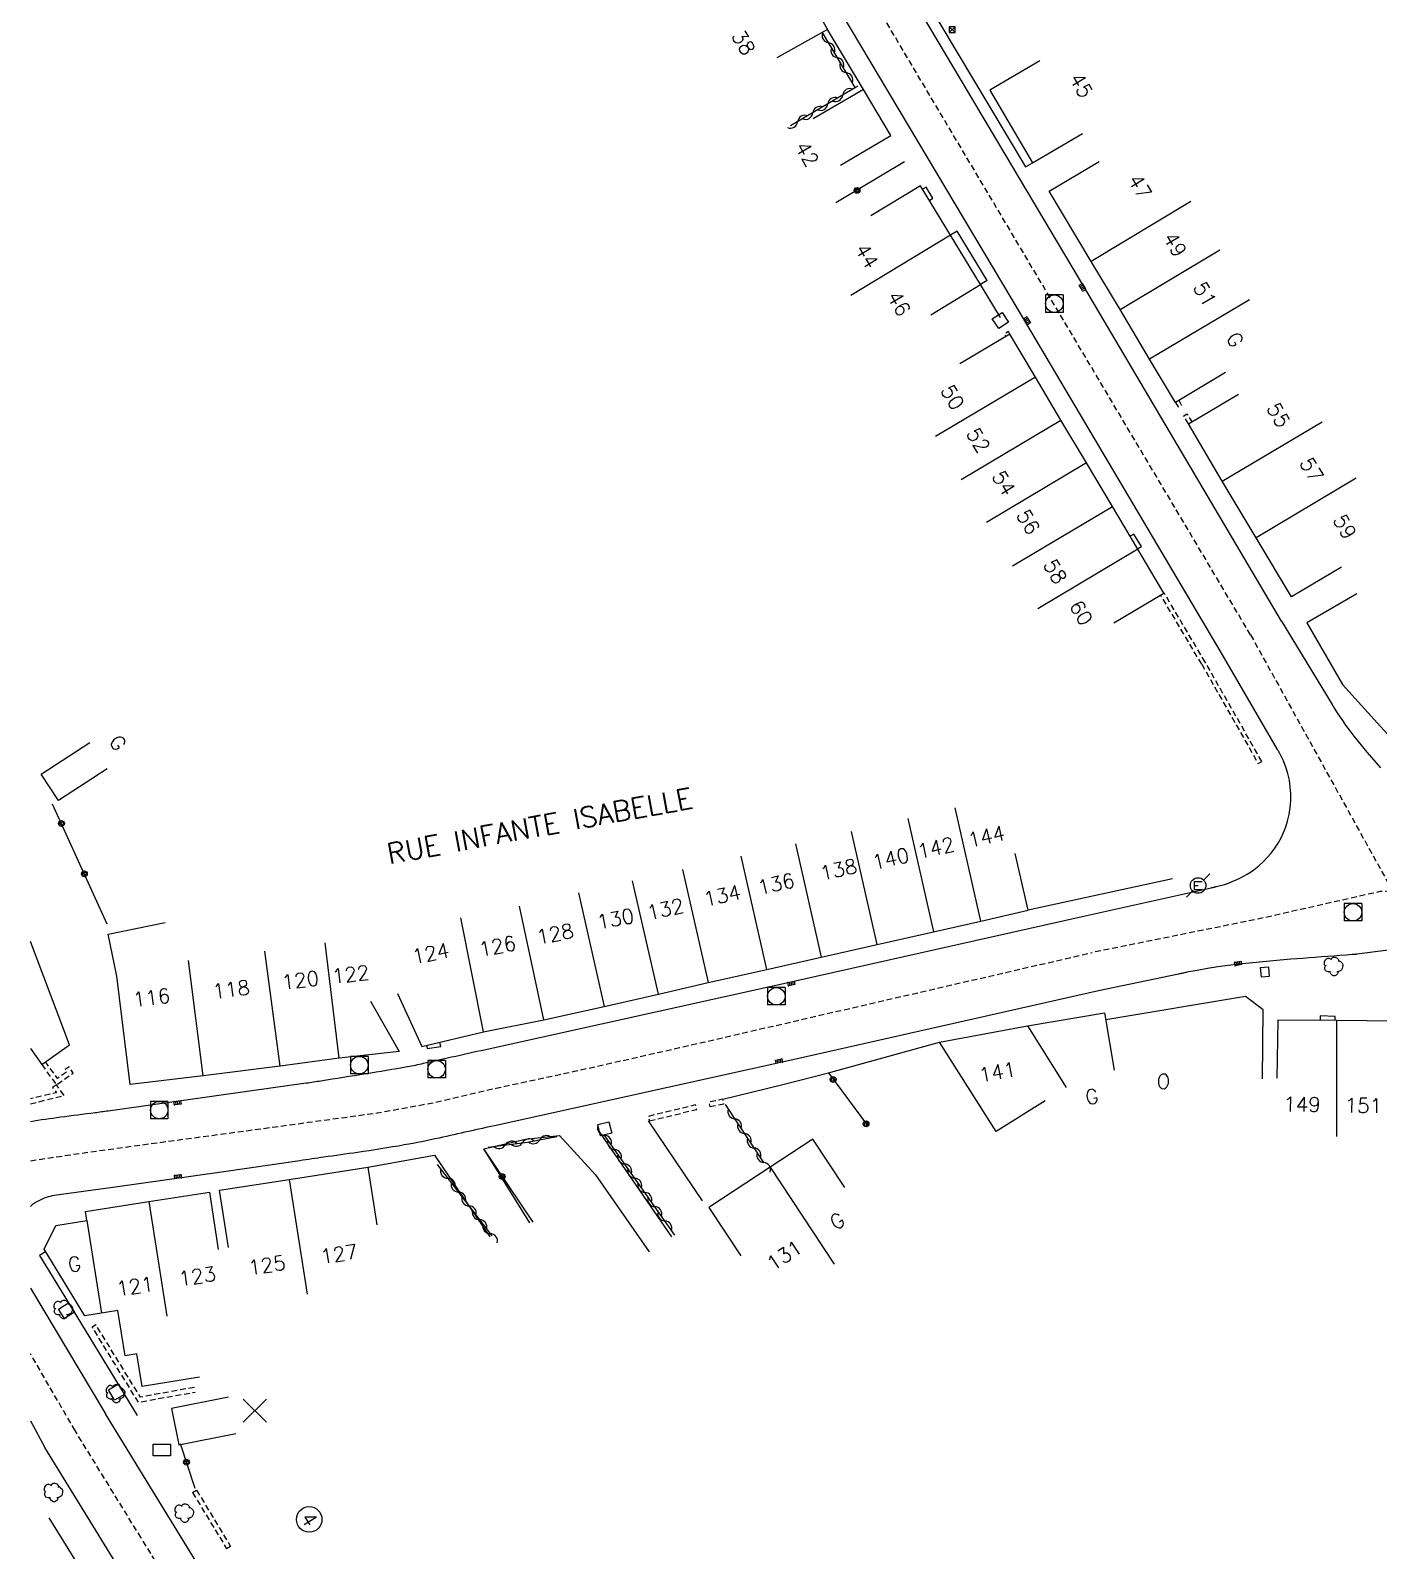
# Model space of a CAD drawing. Header units: millimetres. Extents: x 135000 to 136000, y 129211 to 130000.
# Drawn here: x 135000 to 135116, y 129735.4 to 129866.2 of the extents above; entities that cross this region are included whole.
import ezdxf
from ezdxf.enums import TextEntityAlignment as Align

# ---------------------------------------------------------------- set-up
doc = ezdxf.new("R2010")
doc.units = ezdxf.units.MM
doc.linetypes.add('DASHED', pattern=[0.75, 0.5, -0.25])
doc.layers.get('0').update_dxf_attribs({"linetype": 'CONTINUOUS'})
for name, color, linetype in [('W0001', 6, 'DASHED'), ('W0008', 7, 'CONTINUOUS'), ('W0100', 7, 'CONTINUOUS'), ('W0105', 7, 'CONTINUOUS'), ('W0112', 1, 'DASHED'), ('W0300', 7, 'CONTINUOUS'), ('W0310', 3, 'CONTINUOUS'), ('W0322', 7, 'CONTINUOUS'), ('W0330', 7, 'CONTINUOUS'), ('W0400', 7, 'CONTINUOUS'), ('W0420', 7, 'CONTINUOUS'), ('W0471', 7, 'CONTINUOUS'), ('W0989', 7, 'CONTINUOUS'), ('W0991', 7, 'CONTINUOUS'), ('W1102', 7, 'CONTINUOUS'), ('W1471', 7, 'CONTINUOUS')]:
    doc.layers.add(name, color=color, linetype=linetype)
doc.styles.get("Standard").update_dxf_attribs({"font": 'romans.shx', "width": 0.85})

# ---------------------------------------------------------------- blocks, each defined once
blk = doc.blocks.new('T300')
for p, q in [((-0.8, 0.51), (-0.86, 0.34)), ((-0.86, 0.34), (-0.86, 0.17)), ((-0.86, 0.17), (-0.74, 0.06)), ((-0.69, 0.63), (-0.8, 0.51)), ((-0.8, -0.06), (-0.74, 0.06)), ((-0.74, 0.06), (-0.69, 0.11)), ((-0.57, 0.69), (-0.69, 0.63)), ((-0.46, 0.69), (-0.57, 0.69)), ((-0.29, 0.63), (-0.46, 0.69)), ((-0.29, 0.63), (-0.17, 0.74)), ((-0.23, 0.57), (-0.29, 0.63)), ((-0.17, 0.74), (-0.06, 0.8)), ((-0.06, 0.8), (0.06, 0.8)), ((0.06, 0.8), (0.23, 0.74)), ((0.23, 0.74), (0.34, 0.63)), ((0.34, 0.63), (0.4, 0.51)), ((0.46, 0.46), (0.34, 0.46)), ((0.4, 0.51), (0.4, 0.46)), ((0.57, 0.4), (0.46, 0.46)), ((0.57, 0.4), (0.69, 0.29)), ((0.69, 0.29), (0.74, 0.17)), ((0.74, 0.06), (0.69, -0.17)), ((0.74, 0.17), (0.74, 0.06)), ((-0.8, -0.17), (-0.8, -0.06)), ((-0.8, -0.23), (-0.8, -0.17)), ((-0.74, -0.34), (-0.8, -0.23)), ((-0.69, -0.4), (-0.74, -0.34)), ((-0.51, -0.46), (-0.69, -0.4)), ((-0.4, -0.46), (-0.51, -0.46)), ((-0.4, -0.46), (-0.34, -0.46)), ((-0.34, -0.46), (-0.34, -0.4)), ((-0.34, -0.51), (-0.34, -0.46)), ((-0.29, -0.63), (-0.34, -0.51)), ((-0.17, -0.74), (-0.29, -0.63)), ((-0.06, -0.8), (-0.17, -0.74)), ((0.06, -0.8), (-0.06, -0.8)), ((0.17, -0.74), (0.06, -0.8)), ((0.23, -0.69), (0.17, -0.74)), ((0.29, -0.46), (0.23, -0.46)), ((0.29, -0.63), (0.23, -0.69)), ((0.46, -0.4), (0.29, -0.46)), ((0.34, -0.51), (0.29, -0.63)), ((0.34, -0.51), (0.34, -0.46)), ((0.57, -0.34), (0.46, -0.4)), ((0.63, -0.29), (0.57, -0.34)), ((0.69, -0.17), (0.63, -0.29))]:
    blk.add_line(p, q)
blk = doc.blocks.new('t991o')
at = {"color": 0, "linetype": 'Continuous'}
for p, q in [((-1, 1), (1, -1)), ((-1, -1), (1, 1))]:
    blk.add_line(p, q, dxfattribs=at)
blk = doc.blocks.new('T1471')
at = {"color": 0, "linetype": 'Continuous', "flags": 128}
blk.add_lwpolyline([(-0.75, -0.5), (-0.75, 0.5), (0.75, 0.5), (0.75, -0.5), (-0.75, -0.5)], dxfattribs=at)
blk = doc.blocks.new('t322o')
at = {"color": 0, "linetype": 'Continuous'}
for radius in [0.25, 0.15]:
    blk.add_circle((0, 0), radius, dxfattribs=at)
blk = doc.blocks.new('t310o')
at = {"color": 0, "linetype": 'Continuous'}
for centre, start, end in [((-0.5, 0.38), 216.8699, 323.1304), ((0.5, -0.37), 36.8699, 143.1303)]:
    blk.add_arc(centre, 0.625, start, end, dxfattribs=at)
blk = doc.blocks.new('t330o')
at = {"color": 0, "linetype": 'Continuous'}
for p, q in [((0.25, -0.25), (-0.25, 0.25)), ((-0.25, -0.25), (0.25, 0.25)), ((-0.25, 0.25), (-0.25, -0.25)), ((0.25, 0.25), (-0.25, 0.25)), ((0.25, -0.25), (0.25, 0.25)), ((-0.25, -0.25), (0.25, -0.25)), ((-0.25, -0.25), (-0.25, -0.25))]:
    blk.add_line(p, q, dxfattribs=at)
blk = doc.blocks.new('T400')
for p, q in [((-0.15, 0.3), (0.15, 0.3)), ((-0.15, -0.25), (-0.15, 0.3)), ((-0.15, 0.15), (0.15, 0.15)), ((-0.15, 0), (0.15, 0)), ((0.15, 0.3), (0.15, -0.25)), ((-0.15, -0.15), (0.15, -0.15)), ((-0.15, -0.25), (-0.15, -0.3)), ((-0.15, -0.3), (0.15, -0.3)), ((0.15, -0.3), (0.15, -0.25))]:
    blk.add_line(p, q)
blk = doc.blocks.new('T420')
for p, q in [((0.75, 0.75), (-0.75, 0.75)), ((-0.75, 0.75), (-0.75, -0.75)), ((0.75, 0.75), (0.75, -0.75)), ((0.75, -0.75), (-0.75, -0.75))]:
    blk.add_line(p, q)
blk.add_ellipse((0, 0), major_axis=(-0.53, 0.53), ratio=1, start_param=3.926991, end_param=10.210176)
blk = doc.blocks.new('t112o')
at = {"color": 0, "linetype": 'Continuous'}
for p, q in [((-0.5, 0.5), (0.5, 0.5)), ((-0.5, -0.5), (-0.5, 0.5)), ((0.5, 0.5), (0.5, -0.5)), ((0.5, -0.5), (-0.5, -0.5))]:
    blk.add_line(p, q, dxfattribs=at)
blk = doc.blocks.new('T471')
for p, q in [((-0.333334, 0.333334), (-0.333334, -0.333334)), ((-0.333334, 0.333334), (0.333334, 0.333334)), ((-0.333334, 0), (0, 0)), ((0.500001, 0.500001), (1.000002, 1.000002)), ((-0.500001, -0.500001), (-1.000002, -1.000002)), ((-0.333334, -0.333334), (0.333334, -0.333334))]:
    blk.add_line(p, q)
blk.add_ellipse((0, 0), major_axis=(0.471405, 0.471405), ratio=1, start_param=5.4977871438, end_param=11.780972451)

msp = doc.modelspace()

# ---------------------------------------------------------------- linework, layer by layer
at = {"layer": 'W0001', "flags": 128}
for points in [[(135104.95, 129814.18), (135065.43, 129880.68), (135037.75, 129927.08), (135021.91, 129953.65), (135019.34, 129957.93), (135016.99, 129962.34), (135014.78, 129969.35), (135013.02, 129975.83), (135012.07, 129984.89), (135018.66, 129997.11), (135019.26, 130000)], [(135104.95, 129814.18), (135117.18, 129792.12), (135124.8, 129792.31), (135134.13, 129791.34), (135135.85, 129779.12), (135138.31, 129772.8), (135140.14, 129765.29), (135142.17, 129759.82), (135144.96, 129754.89), (135147.15, 129751.42)], [(135104.95, 129814.18), (135117.18, 129792.12)], [(135146.87, 129789.68), (135134.13, 129791.34), (135124.8, 129792.31), (135116.11, 129792.09), (135105.7, 129789.74), (135091.32, 129786.84)], [(135000, 129768.93), (135005.01, 129769.67), (135023.88, 129772.23), (135029.82, 129773.04), (135034.72, 129773.93), (135040.06, 129775.17), (135046.8, 129776.62), (135055.84, 129778.66), (135091.32, 129786.84)], [(135003.84, 129745.7), (135000, 129752.32)]]:
    msp.add_lwpolyline(points, dxfattribs=at)
at = {"layer": 'W0001'}
msp.add_lwpolyline([(135195.04, 129595.94), (135184.01, 129594.01), (135164.11, 129591.5), (135153.09, 129590.96), (135143.64, 129591.58), (135135.47, 129592.83), (135124.96, 129595.46), (135112.85, 129600.13), (135104.07, 129604.8), (135097.51, 129608.92), (135087.51, 129617.03), (135081.24, 129623.37), (135074.35, 129631.76), (135069.28, 129639.57), (135062.1, 129651.2), (135053.76, 129664.75), (135043.49, 129681.4), (135031.13, 129701.48), (135020.99, 129717.9), (135009.52, 129736.47), (135003.84, 129745.7)], dxfattribs=at)
at = {"layer": 'W0008', "flags": 128}
for points in [[(135107.62, 129815.37), (135090.88, 129843.72), (135062.13, 129892.1), (135043.64, 129923.34), (135041.59, 129926.8), (135040.11, 129928.78), (135032.66, 129941.49), (135027.19, 129950.64), (135023.43, 129956.98, -0.011693), (135023, 129957.74, -0.004578), (135021.99, 129959.69, -0.010716), (135021.36, 129960.99, -0.015703), (135020.98, 129961.89, -0.019108), (135020.76, 129962.54, -0.008036), (135020.32, 129964.1, -0.011465), (135019.92, 129965.82, -0.013054), (135019.63, 129967.34, -0.02156), (135019.45, 129968.94, -0.025963), (135019.42, 129970.27, -0.010307), (135019.51, 129972.1, -0.011776), (135019.67, 129973.7), (135020.79, 129983.04), (135022.07, 129993.8), (135022.81, 130000)], [(135102.43, 129812.67), (135085.26, 129841.7), (135069.83, 129867.58), (135056.3, 129890.34), (135037.65, 129921.75), (135032.03, 129931.4), (135025.74, 129941.98), (135017, 129956.71), (135002.34, 129981.27, 0.001632), (135001.11, 129983.32, 0.000892), (135000, 129985.15)], [(135000, 129772.31, -0.006485), (135002.58, 129772.69, -0.00129), (135005.56, 129773.07, 0.00341), (135006.68, 129773.23), (135007.69, 129773.37), (135023.72, 129775.62, 0.003639), (135024.99, 129775.81, 0.001202), (135028.83, 129776.42, 0.003688), (135032.42, 129777.03, 0.009543), (135033.81, 129777.31, 0.003201), (135035.87, 129777.77, -0.002288), (135038.76, 129778.42), (135064.53, 129784.13), (135090.48, 129789.94)], [(135091.86, 129783.54), (135091.86, 129783.54), (135065.85, 129777.66), (135040.07, 129771.97, 0.000699), (135037.68, 129771.44, -0.000661), (135035.15, 129770.88, -0.010615), (135032.16, 129770.28, -0.00796), (135028.14, 129769.64, -0.001021), (135025.24, 129769.23, 0.001425), (135023.16, 129768.93), (135016.44, 129767.95), (135007.1, 129766.62), (135002.05, 129765.92, 0.094492), (135000.68, 129765.46, 0.038334), (135000, 129765)]]:
    msp.add_lwpolyline(points, format="xyb", dxfattribs=at)
for points in [[(135071.58, 129879.39), (135070.93, 129879), (135085.58, 129854.46), (135086.19, 129854.8)], [(135071.65, 129861.12), (135068.56, 129866.26)], [(135077.32, 129851.57), (135077.62, 129851.75), (135077.04, 129852.71), (135076.74, 129852.53)], [(135082.29, 129844.66), (135079.72, 129848.91), (135079.14, 129848.56)], [(135082.29, 129844.66), (135081.72, 129844.32)], [(135095.22, 129821.59), (135095.56, 129821.79), (135095.56, 129821.79), (135094.91, 129822.85), (135094.59, 129822.66)], [(135098.25, 129793.17), (135085.81, 129790.48)], [(135034.06, 129778.87), (135034.13, 129778.58), (135035.31, 129778.76), (135035.22, 129779.14)], [(135068.64, 129776.48), (135078.2, 129779.14)], [(135059.56, 129774.22), (135064.71, 129775.48)], [(135042.97, 129763.58), (135038.99, 129769.95), (135042.59, 129770.78), (135045.52, 129771.11), (135048.61, 129767.71), (135053.21, 129761.08)], [(135055.16, 129762.38), (135048.79, 129771.67)], [(135057.8, 129765.47), (135053.16, 129772.37)], [(135029.03, 129768.36), (135034.76, 129769.4), (135039.52, 129762.37)], [(135001.3, 129761.1), (135000.78, 129760.77), (135003.28, 129756.7), (135009.17, 129747)], [(135000, 129757.96), (135006.45, 129747.15)], [(135000, 129746.54), (135001.24, 129744.26)]]:
    msp.add_lwpolyline(points, dxfattribs=at)
at = {"layer": 'W0008'}
for points in [[(135107.62, 129815.37), (135111.96, 129808.2), (135111.98, 129808.17), (135111.99, 129808.14), (135112.01, 129808.11), (135112.03, 129808.07), (135112.05, 129808.04), (135112.07, 129808.01), (135112.09, 129807.98), (135112.11, 129807.95), (135112.13, 129807.92), (135112.15, 129807.88), (135112.46, 129807.39), (135112.79, 129806.89), (135113.13, 129806.41), (135113.48, 129805.93), (135113.84, 129805.46), (135114.2, 129805), (135114.58, 129804.54), (135114.96, 129804.08), (135115.35, 129803.63), (135115.74, 129803.18), (135115.74, 129803.18), (135116.12, 129802.75)], [(135090.48, 129789.94), (135101.57, 129792.42), (135101.62, 129792.43), (135101.66, 129792.44), (135101.71, 129792.45), (135101.75, 129792.46), (135101.8, 129792.47), (135101.84, 129792.48), (135101.89, 129792.49), (135101.93, 129792.5), (135101.97, 129792.51), (135102.02, 129792.52), (135102.36, 129792.61), (135102.7, 129792.71), (135103.04, 129792.82), (135103.37, 129792.95), (135103.7, 129793.09), (135104.02, 129793.24), (135104.34, 129793.4), (135104.65, 129793.58), (135104.95, 129793.77), (135105.24, 129793.97), (135105.24, 129793.97), (135105.65, 129794.29), (135106.03, 129794.64), (135106.39, 129795.01), (135106.72, 129795.4), (135107.04, 129795.81), (135107.32, 129796.25), (135107.57, 129796.7), (135107.79, 129797.17), (135107.98, 129797.65), (135108.14, 129798.15), (135108.14, 129798.15), (135108.28, 129798.72), (135108.37, 129799.31), (135108.41, 129799.9), (135108.41, 129800.49), (135108.37, 129801.08), (135108.29, 129801.67), (135108.16, 129802.24), (135107.99, 129802.8), (135107.77, 129803.34), (135107.52, 129803.86), (135107.5, 129803.91), (135107.47, 129803.95), (135107.45, 129803.99), (135107.42, 129804.04), (135107.4, 129804.08), (135107.37, 129804.13), (135107.34, 129804.17), (135107.32, 129804.21), (135107.29, 129804.26), (135107.27, 129804.3), (135102.43, 129812.67)], [(135122.02, 129787.71), (135114.08, 129786.69)], [(135114.08, 129786.69), (135114.05, 129786.69), (135114.05, 129786.69), (135114.05, 129786.69), (135114.02, 129786.68), (135113.98, 129786.68), (135113.95, 129786.68), (135113.91, 129786.68), (135113.88, 129786.67), (135113.84, 129786.67), (135113.81, 129786.67), (135113.77, 129786.66), (135113.74, 129786.66), (135113.7, 129786.66), (135113.17, 129786.62), (135112.64, 129786.58), (135112.11, 129786.54), (135111.58, 129786.5), (135111.05, 129786.46), (135110.52, 129786.42), (135109.99, 129786.38), (135109.46, 129786.34), (135108.93, 129786.3), (135108.4, 129786.26), (135107.51, 129786.18), (135106.61, 129786.11), (135105.71, 129786.02), (135104.82, 129785.93), (135103.92, 129785.83), (135103.03, 129785.72), (135102.14, 129785.6), (135101.25, 129785.46), (135100.37, 129785.31), (135099.48, 129785.14), (135099.41, 129785.12), (135099.34, 129785.11), (135099.27, 129785.09), (135099.19, 129785.08), (135099.12, 129785.06), (135099.05, 129785.05), (135098.98, 129785.03), (135098.9, 129785.02), (135098.83, 129785), (135098.76, 129784.99), (135091.86, 129783.54)], [(135112.23, 129781), (135112.23, 129781.35), (135110.94, 129781.39), (135110.94, 129781)], [(135014.77, 129733.58), (135006.45, 129747.15)], [(135010.73, 129728.83), (135001.24, 129744.26)]]:
    msp.add_lwpolyline(points, dxfattribs=at)
at = {"layer": 'W0008', "flags": 128}
for points in [[(135002.93, 129755.35), (135002.41, 129756.16), (135003.27, 129756.71), (135003.79, 129755.9)], [(135008.09, 129748.82), (135007.24, 129748.32), (135006.72, 129749.22), (135007.57, 129749.72)]]:
    msp.add_lwpolyline(points, close=True, dxfattribs=at)
at = {"layer": 'W0100', "flags": 128}
for points in [[(135056.12, 129877.42), (135060.37, 129880.04), (135062.99, 129875.81), (135065.63, 129871.48), (135068.56, 129866.26), (135064.2, 129863.82)], [(135086.83, 129863.57), (135082.52, 129861.04), (135086.19, 129854.8), (135090.5, 129857.33)], [(135069.69, 129854.61), (135074, 129857.15), (135071.65, 129861.12), (135067.34, 129858.58)], [(135102.79, 129836.75), (135098.5, 129834.17), (135096.26, 129837.89), (135093.73, 129842.19), (135091.23, 129846.31), (135087.63, 129852.36), (135091.92, 129854.92)], [(135077.45, 129841.72), (135081.72, 129844.32), (135079.14, 129848.56), (135076.56, 129852.83), (135072.28, 129850.25)], [(135093.19, 129815.22), (135097.49, 129817.77), (135095.25, 129821.54), (135093.07, 129825.22), (135090.84, 129828.97), (135088.64, 129832.66), (135086.44, 129836.36), (135084.24, 129840.06), (135079.95, 129837.5)], [(135112.76, 129820.01), (135108.47, 129817.45), (135105.43, 129822.54), (135102.52, 129827.41), (135099.6, 129832.33), (135103.9, 129834.88)], [(135114.1, 129817.72), (135109.78, 129815.2), (135112.87, 129809.92)], [(135112.87, 129809.92), (135116.13, 129806.29), (135121.21, 129800.77), (135123.27, 129799.97), (135126.83, 129800.46), (135129.51, 129800.79), (135130.77, 129801.94), (135132.39, 129808.62), (135132.68, 129809.92)], [(135006.6, 129802.66), (135002.42, 129799.92), (135000.93, 129802.19), (135005.12, 129804.93)], [(135031.58, 129783.31), (135033.66, 129778.77), (135038.97, 129780.02), (135044.15, 129781.05), (135049.35, 129782.21), (135054.01, 129783.27), (135058.31, 129784.25), (135063.34, 129785.39), (135068.01, 129786.45), (135072.82, 129787.52), (135077.69, 129788.62), (135081.76, 129789.55), (135085.81, 129790.48), (135084.69, 129795.35)], [(135029.24, 129782.66), (135031.72, 129778.32), (135026.57, 129777.75), (135021.47, 129777.05), (135014.85, 129776.23), (135008.59, 129775.48), (135007.42, 129784.81), (135006.69, 129788.43), (135011.59, 129789.42)], [(135000, 129778.57), (135000.99, 129777.2), (135003.35, 129778.89), (135000, 129787.8)], [(135104.52, 129783.06), (135092.49, 129781.04)], [(135087.29, 129774.09), (135083.06, 129771.43), (135078.2, 129779.14), (135085.75, 129780.54), (135092.39, 129781.65), (135093.22, 129776.72)], [(135070.05, 129766.62), (135067.29, 129770.79), (135063.64, 129768.37), (135058.36, 129764.91), (135061.11, 129760.73)], [(135017.03, 129761.46), (135016.27, 129766.4), (135022.27, 129767.32), (135029.03, 129768.36), (135029.79, 129763.42)], [(135014.55, 129750.31), (135009.61, 129749.51), (135009.15, 129752.32), (135008.16, 129752.15), (135007.53, 129756.05), (135004.68, 129755.58), (135001.17, 129761.31), (135002.2, 129763.34), (135004.85, 129763.79), (135004.73, 129764.55), (135010.19, 129765.43), (135015.4, 129766.22), (135016.15, 129761.28)]]:
    msp.add_lwpolyline(points, dxfattribs=at)
msp.add_lwpolyline([(135105.81, 129785.54), (135106.49, 129785.6), (135106.56, 129784.79), (135105.88, 129784.73)], close=True, dxfattribs=at)
at = {"layer": 'W0100'}
for points in [[(135105.97, 129775.97), (135106.04, 129781.91), (135104.52, 129783.06)], [(135117.61, 129780.95), (135112.35, 129781), (135107.29, 129781.02), (135107.2, 129776.03)], [(135017.03, 129748.59), (135012.13, 129747.6), (135012.76, 129744.47), (135017.66, 129745.46), (135017.66, 129745.46), (135017.66, 129745.46), (135017.66, 129745.46), (135017.66, 129745.46), (135017.66, 129745.46), (135017.66, 129745.46), (135017.66, 129745.46), (135017.66, 129745.46), (135017.66, 129745.46), (135017.66, 129745.46), (135017.66, 129745.46), (135017.66, 129745.46), (135017.66, 129745.46), (135017.66, 129745.46), (135017.66, 129745.46), (135017.66, 129745.46), (135017.66, 129745.46), (135017.66, 129745.46), (135017.66, 129745.46), (135017.66, 129745.46), (135017.66, 129745.46), (135017.66, 129745.46), (135017.66, 129745.46), (135017.66, 129745.46), (135017.66, 129745.46), (135017.66, 129745.46), (135017.66, 129745.46), (135017.66, 129745.46), (135017.66, 129745.46), (135017.66, 129745.46), (135017.66, 129745.46), (135017.66, 129745.46), (135017.66, 129745.46), (135017.66, 129745.46), (135017.66, 129745.46), (135017.66, 129745.46), (135017.66, 129745.46), (135017.66, 129745.46), (135017.66, 129745.46), (135017.66, 129745.46), (135017.66, 129745.46), (135017.66, 129745.46), (135017.66, 129745.46), (135017.66, 129745.46), (135017.66, 129745.46), (135017.66, 129745.46), (135017.66, 129745.46), (135017.66, 129745.46), (135017.66, 129745.46), (135017.66, 129745.46), (135017.66, 129745.46), (135017.66, 129745.46), (135017.66, 129745.46), (135017.66, 129745.46), (135017.66, 129745.46), (135017.66, 129745.46), (135017.66, 129745.46), (135017.66, 129745.46), (135017.66, 129745.46), (135017.66, 129745.46), (135017.66, 129745.46), (135017.66, 129745.46), (135017.66, 129745.46), (135017.66, 129745.46), (135017.66, 129745.46), (135017.66, 129745.46), (135017.66, 129745.46), (135017.66, 129745.46), (135017.66, 129745.46), (135017.66, 129745.46), (135017.66, 129745.46), (135017.66, 129745.46), (135017.66, 129745.46), (135017.66, 129745.46), (135017.66, 129745.46), (135017.66, 129745.46), (135017.66, 129745.46), (135017.66, 129745.46), (135017.66, 129745.46), (135017.66, 129745.46), (135017.66, 129745.46), (135017.66, 129745.46), (135017.66, 129745.46), (135017.66, 129745.46), (135017.66, 129745.46), (135017.66, 129745.46), (135017.66, 129745.46), (135017.66, 129745.46), (135017.66, 129745.46), (135017.66, 129745.46), (135017.66, 129745.46), (135017.66, 129745.46), (135017.66, 129745.46), (135017.66, 129745.46), (135017.66, 129745.46), (135017.66, 129745.46), (135017.66, 129745.46), (135017.66, 129745.46), (135017.66, 129745.46), (135017.66, 129745.46), (135017.66, 129745.46), (135017.66, 129745.46), (135017.66, 129745.46), (135017.66, 129745.46), (135017.66, 129745.46), (135017.66, 129745.46), (135017.66, 129745.46), (135017.66, 129745.46), (135017.66, 129745.46), (135017.66, 129745.46), (135017.66, 129745.46), (135017.66, 129745.46), (135017.66, 129745.46), (135017.66, 129745.46), (135017.66, 129745.46), (135017.66, 129745.46)]]:
    msp.add_lwpolyline(points, dxfattribs=at)
at = {"layer": 'W0105'}
msp.add_lwpolyline([(135008.63, 129726.84), (135003.62, 129734.96), (135001.6, 129738.2)], dxfattribs=at)
at = {"layer": 'W0112', "flags": 128}
for points in [[(135084.24, 129840.06), (135084.12, 129840.27), (135083.77, 129840.07), (135083.9, 129839.85)], [(135098.5, 129834.17), (135098.72, 129833.79), (135099.01, 129833.95), (135098.8, 129834.34)], [(135099.6, 129832.33), (135099.2, 129833.02), (135099.49, 129833.19), (135099.89, 129832.5)], [(135100.75, 129811.65), (135097.21, 129817.61)], [(135101.05, 129811.82), (135097.51, 129817.79)], [(135000.99, 129777.2), (135002.23, 129775.45), (135003.68, 129776.47), (135003.32, 129777), (135002.99, 129776.77), (135003.13, 129776.57), (135002.32, 129776), (135001.31, 129777.43)], [(135002.23, 129775.46), (135001.91, 129775.22), (135002.23, 129774.78), (135000, 129774.24)], [(135000, 129773.83), (135002.9, 129774.54), (135002.23, 129775.46)], [(135014.1, 129749.42), (135009.46, 129748.58), (135005.64, 129754.8), (135005.3, 129754.59), (135009.26, 129748.14), (135014.17, 129749.02)]]:
    msp.add_lwpolyline(points, dxfattribs=at)
at = {"layer": 'W0112'}
for points in [[(135100.75, 129811.65), (135105.61, 129803.1), (135105.92, 129803.28), (135101.05, 129811.82)], [(135013.95, 129740.37), (135014.29, 129740.58), (135017.22, 129735.74), (135016.88, 129735.53), (135016.88, 129735.53), (135016.88, 129735.53), (135016.88, 129735.53), (135016.88, 129735.53), (135016.88, 129735.53), (135016.88, 129735.53), (135016.88, 129735.53), (135016.88, 129735.53), (135016.88, 129735.53), (135016.88, 129735.53), (135016.88, 129735.53), (135016.88, 129735.53), (135016.88, 129735.53), (135016.88, 129735.53), (135016.88, 129735.53), (135016.88, 129735.53), (135016.88, 129735.53), (135016.88, 129735.53), (135016.88, 129735.53), (135016.88, 129735.53), (135016.88, 129735.53), (135016.88, 129735.53), (135016.88, 129735.53), (135016.88, 129735.53), (135016.88, 129735.53), (135016.88, 129735.53), (135016.88, 129735.53), (135016.88, 129735.53), (135016.88, 129735.53), (135016.88, 129735.53), (135016.88, 129735.53), (135016.88, 129735.53), (135016.88, 129735.53), (135016.88, 129735.53), (135016.88, 129735.53), (135016.88, 129735.53), (135016.88, 129735.53), (135016.88, 129735.53), (135016.88, 129735.53), (135016.88, 129735.53), (135016.88, 129735.53), (135016.88, 129735.53), (135016.88, 129735.53), (135016.88, 129735.53), (135016.88, 129735.53), (135016.88, 129735.53), (135016.88, 129735.53), (135016.88, 129735.53), (135016.88, 129735.53), (135016.88, 129735.53), (135016.88, 129735.53), (135016.88, 129735.53), (135016.88, 129735.53), (135016.88, 129735.53), (135016.88, 129735.53), (135016.88, 129735.53), (135016.88, 129735.53), (135016.88, 129735.53), (135016.88, 129735.53), (135016.88, 129735.53), (135016.88, 129735.53), (135016.88, 129735.53), (135016.88, 129735.53), (135016.88, 129735.53), (135016.88, 129735.53), (135016.88, 129735.53), (135016.88, 129735.53), (135016.88, 129735.53), (135016.88, 129735.53), (135016.88, 129735.53), (135016.88, 129735.53), (135016.88, 129735.53), (135016.88, 129735.53), (135016.88, 129735.53), (135016.88, 129735.53), (135016.88, 129735.53), (135016.88, 129735.53), (135016.88, 129735.53), (135016.88, 129735.53), (135016.88, 129735.53), (135016.88, 129735.53), (135016.88, 129735.53), (135016.88, 129735.53), (135016.88, 129735.53), (135016.88, 129735.53), (135016.88, 129735.53), (135016.88, 129735.53), (135016.88, 129735.53), (135016.88, 129735.53), (135016.88, 129735.53), (135016.88, 129735.53), (135016.88, 129735.53), (135016.88, 129735.53), (135016.88, 129735.53), (135016.88, 129735.53), (135016.88, 129735.53), (135016.88, 129735.53), (135016.88, 129735.53), (135016.88, 129735.53), (135016.88, 129735.53), (135016.88, 129735.53), (135016.88, 129735.53), (135016.88, 129735.53), (135016.88, 129735.53), (135016.88, 129735.53), (135016.88, 129735.53), (135016.88, 129735.53), (135016.88, 129735.53), (135016.88, 129735.53), (135016.88, 129735.53), (135016.88, 129735.53), (135016.88, 129735.53), (135016.88, 129735.53), (135016.88, 129735.53), (135016.88, 129735.53), (135016.88, 129735.53)], [(135013.95, 129740.37), (135016.88, 129735.53), (135016.88, 129735.53), (135016.88, 129735.53), (135016.88, 129735.53), (135016.88, 129735.53), (135016.88, 129735.53), (135016.88, 129735.53), (135016.88, 129735.53), (135016.88, 129735.53), (135016.88, 129735.53), (135016.88, 129735.53), (135016.88, 129735.53), (135016.88, 129735.53), (135016.88, 129735.53), (135016.88, 129735.53), (135016.88, 129735.53), (135016.88, 129735.53), (135016.88, 129735.53), (135016.88, 129735.53), (135016.88, 129735.53), (135016.88, 129735.53), (135016.88, 129735.53), (135016.88, 129735.53), (135016.88, 129735.53), (135016.88, 129735.53), (135016.88, 129735.53), (135016.88, 129735.53), (135016.88, 129735.53), (135016.88, 129735.53), (135016.88, 129735.53), (135016.88, 129735.53), (135016.88, 129735.53), (135016.88, 129735.53), (135016.88, 129735.53), (135016.88, 129735.53), (135016.88, 129735.53), (135016.88, 129735.53), (135016.88, 129735.53), (135016.88, 129735.53), (135016.88, 129735.53), (135016.88, 129735.53), (135016.88, 129735.53), (135016.88, 129735.53), (135016.88, 129735.53), (135016.88, 129735.53), (135016.88, 129735.53), (135016.88, 129735.53), (135016.88, 129735.53), (135016.88, 129735.53), (135016.88, 129735.53), (135016.88, 129735.53), (135016.88, 129735.53), (135016.88, 129735.53), (135016.88, 129735.53), (135016.88, 129735.53), (135016.88, 129735.53), (135016.88, 129735.53), (135016.88, 129735.53), (135016.88, 129735.53), (135016.88, 129735.53), (135016.88, 129735.53), (135016.88, 129735.53), (135016.88, 129735.53), (135016.88, 129735.53), (135016.88, 129735.53), (135016.88, 129735.53), (135016.88, 129735.53), (135016.88, 129735.53), (135016.88, 129735.53), (135016.88, 129735.53), (135016.88, 129735.53), (135016.88, 129735.53), (135016.88, 129735.53), (135016.88, 129735.53), (135016.88, 129735.53), (135016.88, 129735.53), (135016.88, 129735.53), (135016.88, 129735.53), (135016.88, 129735.53), (135016.88, 129735.53), (135016.88, 129735.53), (135016.88, 129735.53), (135016.88, 129735.53), (135016.88, 129735.53), (135016.88, 129735.53), (135016.88, 129735.53), (135016.88, 129735.53), (135016.88, 129735.53), (135016.88, 129735.53), (135016.88, 129735.53), (135016.88, 129735.53), (135016.88, 129735.53), (135016.88, 129735.53), (135016.88, 129735.53), (135016.88, 129735.53), (135016.88, 129735.53), (135016.88, 129735.53), (135016.88, 129735.53), (135016.88, 129735.53), (135016.88, 129735.53), (135016.88, 129735.53), (135016.88, 129735.53), (135016.88, 129735.53), (135016.88, 129735.53), (135016.88, 129735.53), (135016.88, 129735.53), (135016.88, 129735.53), (135016.88, 129735.53), (135016.88, 129735.53), (135016.88, 129735.53), (135016.88, 129735.53), (135016.88, 129735.53), (135016.88, 129735.53), (135016.88, 129735.53), (135016.88, 129735.53), (135016.88, 129735.53), (135016.88, 129735.53), (135016.88, 129735.53), (135016.88, 129735.53)]]:
    msp.add_lwpolyline(points, dxfattribs=at)
at = {"layer": 'W0112', "flags": 128}
for points in [[(135053.24, 129772.36), (135057.31, 129773.34), (135057.22, 129773.73), (135053.15, 129772.74)], [(135058.44, 129773.58), (135059.64, 129773.83), (135059.56, 129774.22), (135058.36, 129773.97)]]:
    msp.add_lwpolyline(points, close=True, dxfattribs=at)
at = {"layer": 'W0310', "flags": 128}
for points in [[(135070.95, 129861.27), (135068.13, 129866.01)], [(135071.16, 129861.39), (135065.38, 129857.97)], [(135059.76, 129773.77), (135063.07, 129768.76)], [(135055.44, 129762.53), (135049.35, 129771.16)], [(135039.36, 129770.09), (135042.76, 129770.53), (135045.28, 129771.01)], [(135034.99, 129768.61), (135039.7, 129762.45)]]:
    msp.add_lwpolyline(points, dxfattribs=at)
at = {"layer": 'W0322', "flags": 128}
for points in [[(135075.17, 129854.89), (135069.29, 129851.35)], [(135083.45, 129841.48), (135081.72, 129844.32)], [(135006.61, 129789.29), (135001.91, 129799.61)], [(135064.71, 129775.48), (135068.64, 129776.48), (135072, 129771.95)], [(135043.23, 129763.63), (135038.99, 129769.95)]]:
    msp.add_lwpolyline(points, dxfattribs=at)
at = {"layer": 'W0322'}
for points in [[(135014.17, 129740.72), (135014.17, 129740.72), (135014.17, 129740.72), (135014.17, 129740.72), (135014.17, 129740.72), (135014.17, 129740.72), (135014.17, 129740.72), (135014.17, 129740.72), (135014.17, 129740.72), (135014.17, 129740.72), (135014.17, 129740.72), (135014.17, 129740.72), (135014.17, 129740.72), (135014.17, 129740.72), (135014.17, 129740.72), (135014.17, 129740.72), (135014.17, 129740.72), (135014.17, 129740.72), (135014.17, 129740.72), (135012.9, 129744.55)], [(135014.17, 129740.72), (135014.17, 129740.72), (135014.17, 129740.72), (135014.17, 129740.72), (135014.17, 129740.72), (135014.17, 129740.72), (135014.17, 129740.72), (135014.17, 129740.72), (135014.17, 129740.72), (135014.17, 129740.72), (135014.17, 129740.72), (135014.17, 129740.72), (135014.17, 129740.72), (135014.17, 129740.72), (135014.17, 129740.72), (135014.17, 129740.72), (135014.17, 129740.72), (135014.17, 129740.72), (135014.17, 129740.72), (135014.17, 129740.72), (135014.17, 129740.72), (135014.17, 129740.72), (135014.17, 129740.72), (135014.17, 129740.72), (135014.17, 129740.72), (135014.17, 129740.72), (135014.17, 129740.72), (135014.17, 129740.72), (135014.17, 129740.72), (135014.17, 129740.72), (135014.17, 129740.72), (135014.17, 129740.72), (135014.17, 129740.72), (135014.17, 129740.72), (135014.17, 129740.72), (135014.17, 129740.72), (135014.17, 129740.72), (135014.17, 129740.72), (135014.17, 129740.72), (135014.17, 129740.72), (135014.17, 129740.72), (135014.17, 129740.72), (135014.17, 129740.72), (135014.17, 129740.72), (135014.17, 129740.72), (135014.17, 129740.72), (135014.17, 129740.72), (135014.17, 129740.72), (135014.17, 129740.72), (135014.17, 129740.72), (135014.17, 129740.72), (135014.17, 129740.72), (135014.17, 129740.72), (135014.17, 129740.72), (135014.17, 129740.72), (135014.17, 129740.72), (135014.17, 129740.72), (135014.17, 129740.72), (135014.17, 129740.72), (135014.17, 129740.72), (135014.17, 129740.72), (135014.17, 129740.72), (135014.17, 129740.72), (135014.17, 129740.72), (135014.17, 129740.72), (135014.17, 129740.72), (135014.17, 129740.72), (135014.17, 129740.72), (135014.17, 129740.72), (135014.17, 129740.72), (135014.17, 129740.72), (135014.17, 129740.72), (135014.17, 129740.72), (135014.17, 129740.72), (135014.17, 129740.72), (135014.17, 129740.72), (135014.17, 129740.72), (135014.17, 129740.72), (135014.17, 129740.72), (135014.17, 129740.72), (135014.17, 129740.72), (135014.17, 129740.72), (135014.17, 129740.72), (135014.17, 129740.72), (135014.17, 129740.72), (135014.17, 129740.72), (135014.17, 129740.72), (135014.17, 129740.72), (135014.17, 129740.72), (135014.17, 129740.72), (135014.17, 129740.72), (135014.17, 129740.72), (135014.17, 129740.72), (135014.17, 129740.72), (135014.17, 129740.72), (135014.17, 129740.72), (135014.17, 129740.72), (135014.17, 129740.72), (135014.17, 129740.72), (135014.17, 129740.72), (135014.17, 129740.72)]]:
    msp.add_lwpolyline(points, dxfattribs=at)
at = {"layer": 'W1102', "flags": 128}
for points in [[(135099.8, 129851.47), (135091.23, 129846.31)], [(135079.14, 129848.56), (135070.58, 129843.38)], [(135093.73, 129842.19), (135102.32, 129847.32)], [(135104.85, 129843.01), (135096.26, 129837.89)], [(135086.44, 129836.36), (135077.85, 129831.25)], [(135080.05, 129827.55), (135088.64, 129832.66)], [(135102.52, 129827.41), (135111.12, 129832.52)], [(135090.84, 129828.97), (135082.25, 129823.86)], [(135114.02, 129827.66), (135105.43, 129822.54)], [(135084.47, 129820.12), (135093.07, 129825.22)], [(135095.25, 129821.54), (135086.66, 129816.43)], [(135081.76, 129789.55), (135079.53, 129799.29)], [(135072.82, 129787.52), (135070.63, 129797.27)], [(135075.48, 129798.37), (135077.69, 129788.62)], [(135065.81, 129796.2), (135068.01, 129786.45)], [(135063.34, 129785.39), (135061.13, 129795.14)], [(135056.09, 129794), (135058.31, 129784.25)], [(135054.01, 129783.27), (135051.79, 129793.02)], [(135044.15, 129781.05), (135042.08, 129790.83)], [(135047.15, 129791.97), (135049.35, 129782.21)], [(135038.97, 129780.02), (135037.01, 129789.82)], [(135021.47, 129777.05), (135020.17, 129786.97)], [(135026.57, 129777.75), (135025.35, 129787.68)], [(135014.85, 129776.23), (135013.61, 129786.15)], [(135085.75, 129780.54), (135089.1, 129775.23)], [(135022.27, 129767.32), (135023.8, 129757.44)], [(135063.64, 129768.37), (135069.14, 129760.03)], [(135010.19, 129765.43), (135011.74, 129755.55)], [(135004.85, 129763.79), (135006.1, 129755.81)]]:
    msp.add_lwpolyline(points, dxfattribs=at)
at = {"layer": 'W1102'}
msp.add_lwpolyline([(135112.35, 129781), (135112.33, 129771)], dxfattribs=at)
msp.add_circle((135023.98, 129738.06), 1.1, dxfattribs=at)

# ---------------------------------------------------------------- block references
at = {"layer": 'W0112'}
for p, rotation in [((135083.43, 129841.24), 123.4823982394206), ((135049.4, 129771.67), 104.3199954735436)]:
    msp.add_blockref('t112o', p, dxfattribs=dict(at, rotation=rotation))
at = {"layer": 'W0300'}
for p in [(135112.15, 129785.64), (135002.88, 129756.13), (135007.37, 129748.88), (135002.03, 129740.37), (135013.28, 129738.59)]:
    msp.add_blockref('T300', p, dxfattribs=at)
at = {"layer": 'W0310'}
for p, rotation in [((135068.65, 129865.14), 120.6930305338955), ((135069.42, 129863.85), 120.6930305338955), ((135070.18, 129862.56), 120.6930305338955), ((135068.58, 129859.87), 210.5895303993437), ((135069.87, 129860.63), 210.5895303993437), ((135065.99, 129858.34), 210.5895303993437), ((135067.29, 129859.1), 210.5895303993437), ((135060.58, 129772.52), 303.5117255539994), ((135043.82, 129770.73), 10.75523574870989), ((135049.39, 129771.11), 125.1939974219903), ((135061.41, 129771.27), 303.5117255539994), ((135040.85, 129770.28), 7.398445971981267), ((135042.34, 129770.48), 7.398445971981267), ((135050.25, 129769.88), 125.1939974219903), ((135062.24, 129770.02), 303.5117255539994), ((135051.12, 129768.65), 125.1939974219903), ((135063.07, 129768.77), 303.5117255539994), ((135035.9, 129767.42), 307.3881419604809), ((135051.98, 129767.43), 125.1939974219903), ((135036.81, 129766.23), 307.3881419604809), ((135037.72, 129765.04), 307.3881419604809), ((135052.85, 129766.2), 125.1939974219903), ((135053.71, 129764.98), 125.1939974219903), ((135038.63, 129763.84), 307.3881419604809), ((135054.57, 129763.75), 125.1939974219903), ((135039.54, 129762.65), 307.3881419604809)]:
    msp.add_blockref('t310o', p, dxfattribs=dict(at, rotation=rotation))
at = {"layer": 'W0322'}
for p, rotation in [((135071.1, 129852.43), 211.0573258230916), ((135002.67, 129797.94), 114.4651291613825), ((135004.64, 129793.61), 114.4651291613825), ((135069.05, 129775.92), 306.5450666462602), ((135071.88, 129772.1), 306.5450666462602), ((135040.58, 129767.57), 123.8295988382783), ((135013.42, 129742.98), 108.3989222894709)]:
    msp.add_blockref('t322o', p, dxfattribs=dict(at, rotation=rotation))
at = {"layer": 'W0330'}
msp.add_blockref('t330o', (135079.29, 129866.26), dxfattribs=at)
at = {"layer": 'W0400'}
for p, rotation in [((135090.49, 129844.09), 30.65704760163995), ((135085.73, 129841.2), 212.1631313054425), ((135103.86, 129785.9), 280.188887050185), ((135065.44, 129784.18), 281.684780826873), ((135064.4, 129777.49), 102.4466847216577), ((135012.64, 129773.91), 278.516589104801), ((135012.7, 129767.57), 98.04444687573178)]:
    msp.add_blockref('T400', p, dxfattribs=dict(at, rotation=rotation))
at = {"layer": 'W0420'}
for p in [(135088.07, 129842.68), (135113.76, 129790.31), (135064.16, 129783.08), (135028.29, 129777.15), (135034.94, 129776.8), (135011.08, 129773.28)]:
    msp.add_blockref('T420', p, dxfattribs=at)
at = {"layer": 'W0471'}
msp.add_blockref('T471', (135100.44, 129792.61), dxfattribs=at)
at = {"layer": 'W0991'}
msp.add_blockref('t991o', (135019.3, 129747.42), dxfattribs=at)
at = {"layer": 'W1471'}
msp.add_blockref('T1471', (135011.3, 129744.04), dxfattribs=at)

# ---------------------------------------------------------------- texts
at = {"layer": 'W0989'}
msp.add_text('RUE INFANTE ISABELLE', height=1.75, rotation=10.503, dxfattribs=at).set_placement((135043.81, 129797.75), align=Align.MIDDLE)
at = {"layer": 'W0991'}
for s, rotation, p in [('38', 301.6409, (135061.34, 129865.14)), ('45', 300.4337, (135090.39, 129861.46)), ('42', 300.5895, (135066.8, 129855.57)), ('47', 300.4337, (135095.44, 129852.74)), ('49', 300.4337, (135098.46, 129847.76)), ('44', 300.5895, (135071.95, 129846.78)), ('51', 300.4337, (135101.04, 129843.49)), ('46', 300.5895, (135074.71, 129842.69)), ('G', 300.4337, (135103.62, 129839.58)), ('50', 300.5895, (135079.33, 129834.63)), ('55', 300.4337, (135107.36, 129833.09)), ('52', 300.5895, (135081.53, 129830.93)), ('57', 300.4337, (135110.21, 129828.38)), ('54', 300.7488, (135083.73, 129827.24)), ('56', 300.7488, (135085.84, 129823.9)), ('59', 300.4337, (135113.06, 129823.48)), ('58', 300.7488, (135088.16, 129819.63)), ('60', 300.7488, (135090.38, 129816.08)), ('G', 303.2252, (135007.53, 129804.89)), ('144', 12.7495, (135082.22, 129796.83)), ('142', 12.7495, (135077.88, 129795.86)), ('138', 12.7495, (135069.51, 129793.98)), ('140', 12.7495, (135073.99, 129794.92)), ('136', 12.7495, (135064.13, 129792.75)), ('134', 12.8406, (135059.5, 129791.74)), ('132', 12.8406, (135054.61, 129790.58)), ('130', 11.2814, (135050.32, 129789.74)), ('126', 11.2814, (135040.17, 129787.39)), ('128', 11.2814, (135045.13, 129788.45)), ('124', 11.2814, (135034.42, 129786.77)), ('122', 7.1032, (135027.55, 129784.97)), ('118', 7.1032, (135017.27, 129783.67)), ('120', 7.1032, (135023.22, 129784.47)), ('116', 7.1032, (135010.42, 129782.96)), ('141', 10.4904, (135083.18, 129776.56)), ('O', 357.3, (135097.46, 129775.75)), ('G', 10.4904, (135091.3, 129774.44)), ('149', 359.1, (135109.38, 129773.78)), ('151', 359.1, (135114.66, 129773.68)), ('G', 33.3191, (135069.4, 129763.73)), ('G', 8.7419, (135003.79, 129760.03)), ('125', 8.7419, (135020.34, 129759.94)), ('127', 8.7419, (135026.55, 129760.9)), ('131', 33.3191, (135064.85, 129760.79)), ('123', 8.7419, (135014.35, 129758.99)), ('121', 8.7419, (135008.99, 129758.12)), ('4', 302.2845, (135023.98, 129738.06))]:
    msp.add_text(s, height=1.25, rotation=rotation, dxfattribs=at).set_placement(p, align=Align.MIDDLE)

doc.saveas('drawing.dxf')
